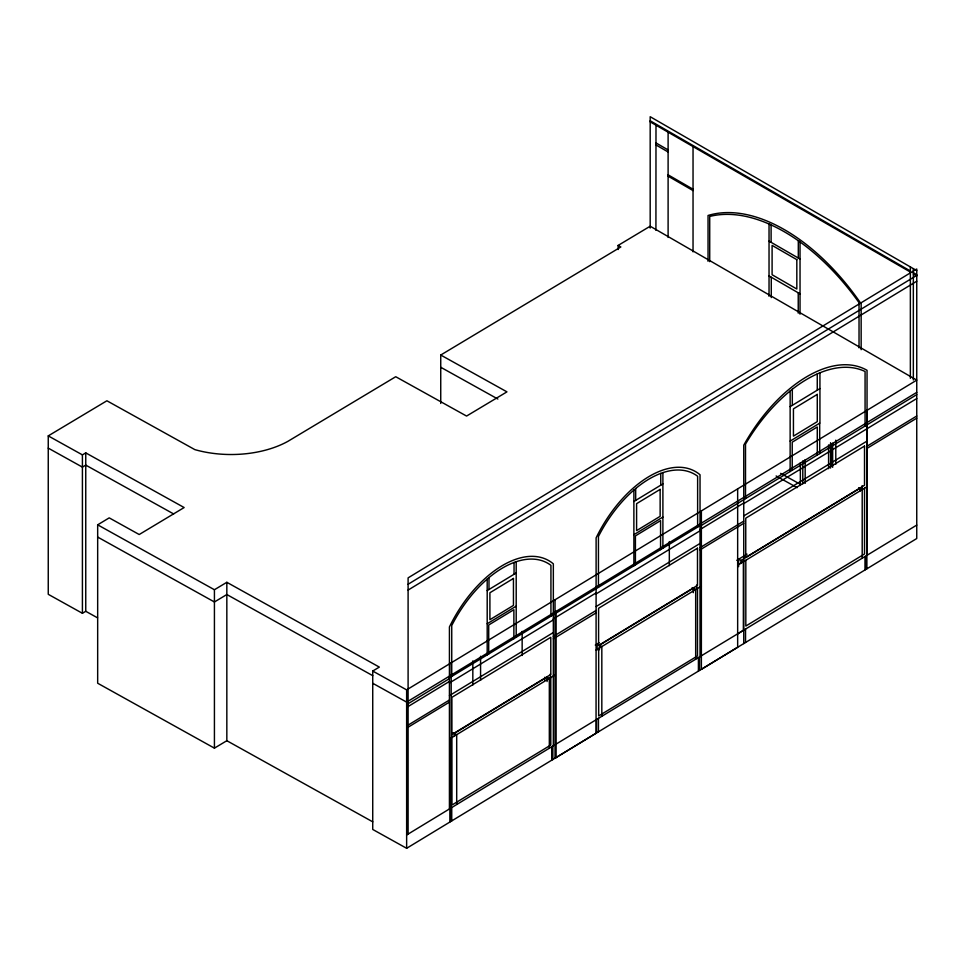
<?xml version="1.0" encoding="UTF-8"?>
<svg xmlns="http://www.w3.org/2000/svg" width="965" height="965" viewBox="0 0 965 965"><rect width="100%" height="100%" fill="white"/><g stroke="black" fill="none" stroke-linecap="round" stroke-linejoin="round"><path stroke-width="1.45" d="M655.923 230.346L655.995 125.197M832.047 465.914L832.132 443.611M406.639 834.978L701.374 655.766M440.74 403.442L440.74 355.036L506.951 391.862L466.565 416.06L395.734 376.724L288.065 441.246A81.965 47.321 0 0 1 194.858 449.63L106.898 400.777L48.25 435.891L48.25 594.307L82.411 613.294L82.411 454.877L85.752 452.887L184.146 507.542L139.213 534.526L109.214 517.867L97.67 524.827L97.67 683.232L214.423 748.152L214.423 589.736L226.835 582.305L379.329 667.092L372.731 671.049L372.731 829.454L406.639 848.295L406.639 689.879L916.75 380.126L650.181 226.22L618.107 245.448L618.107 249.537M372.731 683.28L406.639 702.122L916.75 392.369M736.814 560.339L747.031 554.127M555.032 599.772L555.032 758.176L596.056 733.231L596.117 537.879A97.236 54.703 -61.2 0 1 700.035 474.768L700.035 656.586L743.75 630.145M408.099 584.259L916.75 275.387M408.099 590.073L916.75 281.201M487.192 590.58L516.203 572.969M633.884 501.51L662.895 483.887M790.142 406.651L819.936 388.557M487.192 623.752L516.203 606.141M633.884 534.682L662.895 517.059M790.142 441.102L819.936 423.008L819.936 372.767M449.425 677.828L700.035 525.648M700.035 526.239L916.75 394.637M408.099 703.726L449.425 678.636M408.099 706.537L449.425 681.447M700.035 529.568L743.75 503.018M553.343 618.867L596.117 592.884M743.75 503.597L916.75 398.545M449.425 682.967L553.343 619.868M596.117 593.897L700.035 530.786M743.75 515.949L867.04 441.077M449.425 695.632L553.343 632.533M596.117 606.551L700.035 543.452M553.343 636.43L596.117 610.447M700.035 547.674L743.75 521.136M867.04 446.204L916.75 416.012M408.099 725.125L449.425 700.023M553.343 638.854L596.117 612.871M700.035 549.893L743.75 523.344M867.04 448.363L916.75 418.171M408.099 727.224L449.425 702.134M595.284 645.066L599.132 642.726M451.897 734.546L550.786 674.499L550.786 637.298L451.897 697.345L451.97 805.039L550.786 745.04L550.786 677.514M549.326 748.068L549.326 678.383L547.022 677.08L454.322 733.376L454.322 736.343M555.032 674.945L450.993 738.116L450.993 807.801M596.117 650.036L701.374 586.081M737.658 565.225L866.751 486.843M737.658 633.848L916.75 525.093M406.639 848.295L916.75 538.53L916.75 268.994L408.099 577.866L408.099 834.098M440.74 355.036L620.857 246.968L618.107 245.448M82.411 613.294L85.752 611.291L85.752 452.887M214.423 748.152L226.835 740.71L226.835 582.305M555.032 612.003L556.117 611.376L556.117 757.549L555.032 758.176M769.033 296.303L769.033 224.013L769.732 224.314M769.033 224.013L771.107 224.941L771.107 242.336M770.42 224.628L771.107 224.941M692.158 587.613L695.669 589.519L695.669 659.216M453.14 732.797L456.698 734.739L456.698 804.364M780.649 473.369L800.347 484.309M48.25 435.891L82.411 454.877M173.652 513.947L85.752 465.118L82.411 467.12L48.25 448.134M372.731 671.049L406.639 689.879M85.752 611.291L97.561 617.853M776.137 475.974L797.174 487.675M440.74 367.267L497.868 399.04M372.755 675.669L226.835 594.537L214.423 601.979L97.67 537.071M97.67 524.827L214.423 589.736M226.835 740.71L372.755 821.842M858.693 487.651L862.203 489.617L862.203 558.24M916.75 270.61L650.181 116.705L650.181 228.09M650.181 120.77L910.357 270.984M913.336 272.661L916.75 274.627M650.181 121.843L910.357 272.046M913.336 274L916.75 275.978M655.995 142.941L668.106 149.925M655.995 144.967L668.106 151.963M668.106 174.834L693.039 189.224M668.106 176.173L693.039 190.575M769.033 241.141L800.033 259.042M769.033 275.942L800.033 293.843M913.336 268.644L913.336 380.029M910.357 266.919L910.357 378.304M867.04 555.285L867.04 370.307A126.524 71.181 -61.2 0 0 743.75 445.179L743.75 643.583M866.751 410.475L866.751 568.88M866.413 555.659L866.413 569.097M865.074 426.023L865.074 371.501A128.249 72.158 -61.2 0 0 745.511 444.105L745.511 498.616M864.978 556.54L864.978 569.977M864.519 488.194L864.519 553.982L745.824 626.056L745.824 560.279M862.071 485.709L862.071 490.184M861.154 349.692L861.154 303.878A178.272 102.929 60 0 0 708.045 215.484L708.045 261.298M859.887 491.269L859.887 488.29L740.987 560.484L740.987 563.476M859.031 347.882L859.031 302.66A180.974 104.485 60 0 0 709.721 216.45L709.721 261.672M835.787 440.161L835.787 464.274M832.65 443.2L832.65 467.313M830.575 442.706L830.575 468.049M828.585 444.937L828.585 468.688M819.683 423.165L819.683 453.586M817.259 373.913L817.259 390.186M817.271 455.046L817.271 426.976L792.229 442.187L792.229 470.257M805.172 459.63L805.172 483.381M802.784 460.944L802.796 483.839M800.347 462.886L800.347 485.492M800.033 314.192L800.033 241.962L798.308 240.731L798.308 258.041M798.236 292.805L798.236 313.155M792.313 389.221L792.313 405.336M790.142 390.97L790.142 471.523M771.276 277.232L771.276 297.594M745.535 629.059L745.535 642.497M743.364 630.398L743.364 561.787L738.611 559.193L738.611 566.648M737.658 488.857L737.658 647.262L701.374 669.324L701.374 510.907M699.565 656.863L699.565 670.422M698.407 657.563L698.407 671.121M697.623 527.107L697.623 476.24A95.451 53.702 -61.2 0 0 598.445 536.468L598.445 587.335M697.49 588.445L697.49 655.959L598.674 715.958L598.674 648.444M696.634 584.971L696.634 589.422M693.292 592.679L693.292 588.228L599.446 645.223L599.446 649.674M693.039 146.583L693.039 251.841M669.324 541.558L669.324 565.659M668.106 132.193L668.106 237.45M662.895 472.597L662.895 548.204M660.748 473.357L660.748 485.202M660.567 549.616L660.567 520.63L635.416 535.913L635.416 564.887M635.682 488.495L635.682 500.413M633.884 490.015L633.884 565.816M601.822 716.211L601.822 646.514L597.142 643.969L597.142 649.891M598.445 718.274L598.445 731.82M596.563 719.42L596.563 732.966M553.343 745.655L553.343 563.85A97.236 54.703 -61.2 0 0 449.425 626.948L449.425 808.767M552.861 745.945L552.861 759.503M551.715 746.645L551.715 760.203M550.931 616.189L550.931 565.321A95.451 53.702 -61.2 0 0 451.741 625.549L451.741 676.417M550.412 673.835L550.412 678.274M547.083 677.08L547.083 681.531M544.706 677.273L544.706 680.241M522.149 631.363L522.149 655.476M516.203 561.678L516.203 637.274M514.043 562.438L514.043 574.271M513.875 638.697L513.875 609.711L488.712 624.994L488.712 653.968M488.99 577.577L488.99 589.494M487.192 579.096L487.192 654.897M480.57 656.284L480.57 680.385M472.826 660.916L472.826 685.029M451.741 807.355L451.741 820.901M451.186 662.834L451.186 821.239M449.859 808.489L449.859 822.047M513.452 578.457L489.906 592.751L489.906 619.699L513.452 605.405L513.452 578.457M660.144 489.376L636.598 503.67L636.598 530.617L660.144 516.323L660.144 489.376M817.271 394.395L793.435 408.87L793.435 436.132L817.271 421.645L817.271 394.395M864.519 446.059L745.752 518.169L745.752 557.408L864.519 485.286L864.519 446.059M697.49 548.216L598.59 608.264L598.59 645.464L697.49 585.417L697.49 548.216M796.825 259.657L772.097 245.387L772.097 274.736L796.825 289.017L796.825 259.657"/></g></svg>
